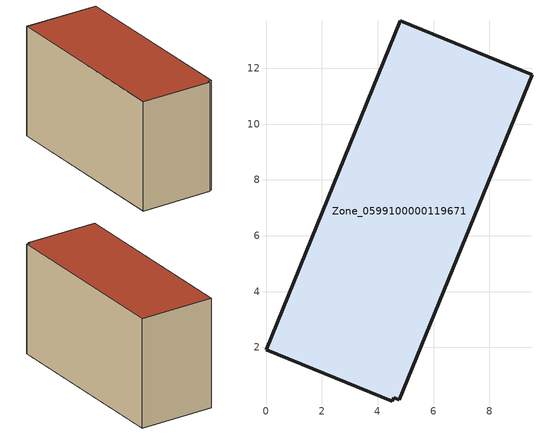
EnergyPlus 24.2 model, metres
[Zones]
Zone_0599100000119671
 floor ground (C_G): 4.57,0.21 4.52,0.08 0,1.92 4.8,13.69 9.52,11.77 4.78,0.14 z0
 wall outside (C_F): 9.52,11.77 4.8,13.69 0,1.92 4.52,0.08 4.57,0.21 4.78,0.14 9.52,11.77 z0:7.4
 roof outside (C_R): 4.78,0.14 9.52,11.77 4.8,13.69 0,1.92 4.52,0.08 4.57,0.21 z7.4
[BUILDING]
Pand.0599100000119671: North Axis=0; Terrain=City; Loads Convergence Tolerance Value=0.04; Temperature Convergence Tolerance Value=0.4; Solar Distribution=FullExterior; Maximum Number of Warmup Days=25; Minimum Number of Warmup Days=1
[Site:Location]
Rotterdam.The.Hague.AP_ZH_NLD Design_Conditions: Latitude=51.96; Longitude=4.45; Time Zone=1; Elevation=-4.5
[SITE:GROUNDTEMPERATURE:BUILDINGSURFACE]
18, 18, 18, 18, 18, 18, 18, 18, 18, 18, 18, 18
[MATERIAL] Thermal Absorptance=0.9; Solar Absorptance=0.7; Visible Absorptance=0.7
Name | Roughness | Thickness | Conductivity | Density | Specific Heat
G.TI.1975-1991 | MediumSmooth | 0.15 | 0.288461 | 540 | 1210
F.TI.1975-1991 | Rough | 0.3 | 0.230769 | 1920 | 840
R.TI.1975-1991 | MediumRough | 0.2 | 0.153846 | 1500 | 1000
[CONSTRUCTION]
C_G: G.TI.1975-1991
C_F: F.TI.1975-1991
C_R: R.TI.1975-1991
[ZONE]
Zone_0599100000119671: Type=1; Multiplier=1; Ceiling Height=Autocalculate; Volume=Autocalculate; Floor Area=autocalculate; Part of Total Floor Area=Yes
[ZONEINFILTRATION:DESIGNFLOWRATE]
Infil_Zone_0599100000119671: Zone or ZoneList or Space or SpaceList=Zone_0599100000119671; Schedule=AlwaysOn; Design Flow Rate Calculation Method=Flow/Area; Flow Rate per Floor Area=0.003; Constant Term Coefficient=1; Temperature Term Coefficient=0; Velocity Term Coefficient=0; Velocity Squared Term Coefficient=0
[HVACTEMPLATE:ZONE:IDEALLOADSAIRSYSTEM]
Zone_0599100000119671: Maximum Heating Supply Air Temperature=50; Minimum Cooling Supply Air Temperature=13; Maximum Heating Supply Air Humidity Ratio=0.0156; Minimum Cooling Supply Air Humidity Ratio=0.0077; Heating Limit=NoLimit; Cooling Limit=NoLimit; Dehumidification Control Type=ConstantSensibleHeatRatio; Cooling Sensible Heat Ratio=0.7; Dehumidification Setpoint=60; Humidification Control Type=None; Humidification Setpoint=30; Outdoor Air Method=None; Outdoor Air Flow Rate per Person=0.00944; Outdoor Air Flow Rate per Zone Floor Area=0; Outdoor Air Flow Rate per Zone=0; Demand Controlled Ventilation Type=None; Outdoor Air Economizer Type=NoEconomizer; Heat Recovery Type=None; Sensible Heat Recovery Effectiveness=0.7; Latent Heat Recovery Effectiveness=0.65
[ZONECONTROL:THERMOSTAT]
ThermostatControl_Zone_0599100000119671: Zone or ZoneList=Zone_0599100000119671; Control Type Schedule=DualSetpointControlType; Control 1=Thermostat_Zone_0599100000119671; Temperature Difference Between Cutout And Setpoint=0
[THERMOSTATSETPOINT:DUALSETPOINT]
Thermostat_Zone_0599100000119671: Heating Setpoint Temperature Schedule=HeatingSetpoint_Zone_0599100000119671; Cooling Setpoint Temperature Schedule=CoolingSetpoint_Zone_0599100000119671
[SCHEDULE:COMPACT]
HeatingSetpoint_Zone_0599100000119671: Through: 12/31, For: AllDays, Until: 24:00, 21
CoolingSetpoint_Zone_0599100000119671: Through: 12/31, For: AllDays, Until: 24:00, 24
DualSetpointControlType: Through: 12/31, For: AllDays, Until: 24:00, 4
AlwaysOn: Through: 12/31, For: AllDays, Until: 24:00, 1
